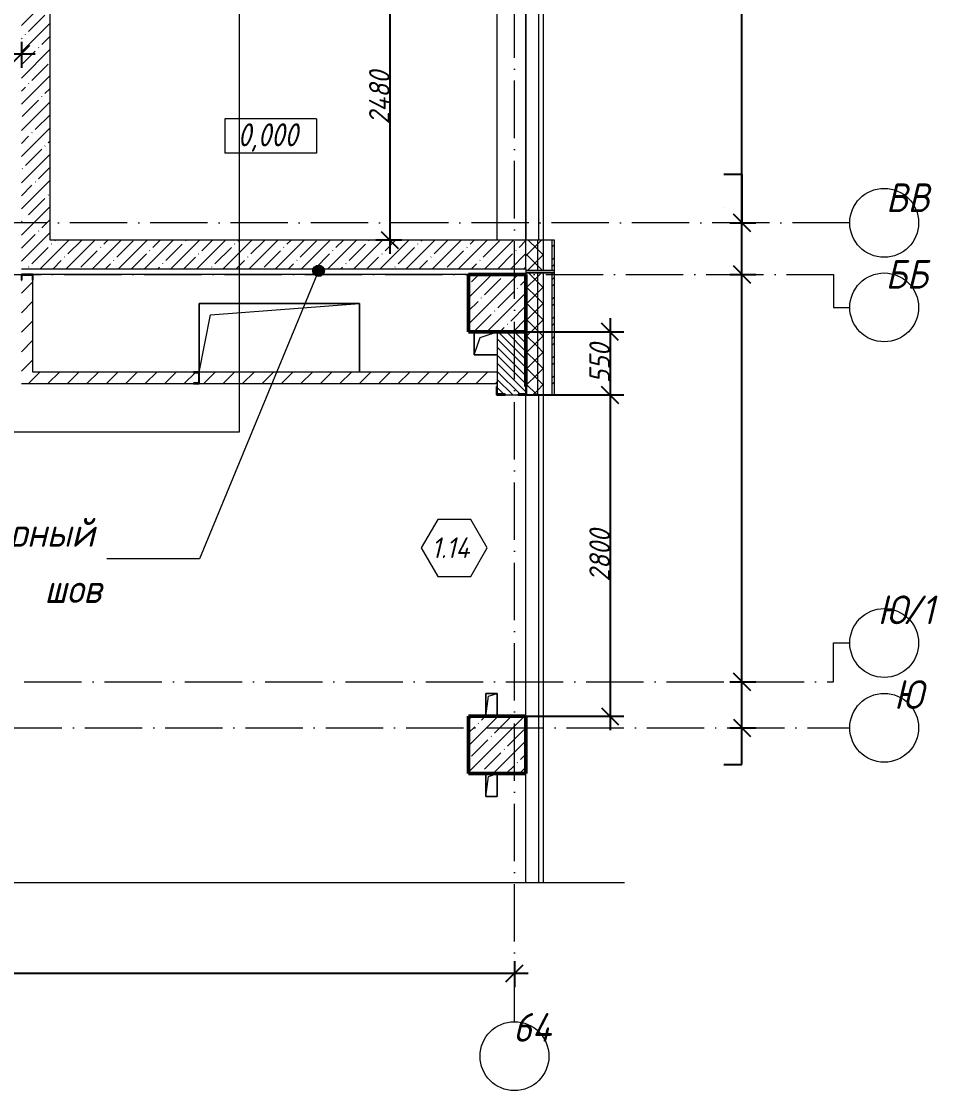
# Model space of a CAD drawing. Header units: millimetres. Extents: x -401725 to 250493, y 305116 to 802890.
# Drawn here: x -78151 to -70160, y 584386 to 593703 of the extents above; entities that cross this region are included whole.
import ezdxf

# ---------------------------------------------------------------- set-up
doc = ezdxf.new("R2010")
doc.units = ezdxf.units.MM
doc.linetypes.add('50_200_ШТРИХ_1Т_ш5_п1_п1_', pattern=[700, 500, -100, 0, -100])
for name, color, linetype, lineweight in [('A-____-____-DIMS', 7, 'Continuous', 9), ('A-DETL-GENF-OTLN', 7, 'Continuous', 9), ('A-DOOR-____-IDEN', 7, 'Continuous', 9), ('A-FLOR-____-OTLN', 7, 'Continuous', 9), ('A-GENM-____-MCUT', 7, 'Continuous', 25), ('A-GENM-____-OTLN', 7, 'Continuous', 9), ('A-GENM-____-OTLN-1', 7, 'Continuous', 25), ('A-WALL-____-MCUT', 7, 'Continuous', 13), ('A-WALL-____-MCUT-1', 7, 'Continuous', 9), ('A-WALL-____-MCUT-2', 7, 'Continuous', 50), ('A-WALL-____-MCUT-3', 7, 'Continuous', 9), ('A-WALL-____-OTLN', 7, 'Continuous', 9), ('A-WALL-____-PATT-1', 7, 'Continuous', 9), ('G-____-____-DIMS', 7, 'Continuous', 9), ('G-____-____-TEXT', 7, 'Continuous', 9), ('S-COLS-____-MCUT', 7, 'Continuous', 50), ('S-COLS-____-OTLN', 7, 'Continuous', 9), ('S-GRID-____-IDEN', 7, 'Continuous', 9), ('S-GRID-____-OTLN', 7, 'Continuous', 9), ('S-GRID-____-OTLN-1', 7, '50_200_ШТРИХ_1Т_ш5_п1_п1_', 9)]:
    doc.layers.add(name, color=color, linetype=linetype, lineweight=lineweight)
for name, color, linetype, lineweight, true_color in [('A-WALL-____-MCUT-7', 7, 'Continuous', 9, 0x000000), ('A-WALL-____-PATT-2', 7, 'Continuous', 9, 0x787878), ('A-WALL-____-PATT-5', 7, 'Continuous', 9, 0x000000), ('A-WALL-FNSH-MCUT-2', 7, 'Continuous', 13, 0x000000), ('A-WALL-FNSH-MCUT-3', 7, 'Continuous', 9, 0x000000), ('G-____-____-SYMB-1', 9, 'Continuous', 9, 0x808080)]:
    doc.layers.add(name, color=color, linetype=linetype, lineweight=lineweight, true_color=true_color)
doc.styles.add('ISOCPEUR_I', font='isocpeui.ttf', dxfattribs={"width": 0.9, "height": 2.5})
doc.styles.add('ISOCPEUR_I_12', font='isocpeui.ttf', dxfattribs={"width": 0.9, "height": 180})
doc.styles.add('ISOCPEUR_I_14', font='isocpeui.ttf', dxfattribs={"width": 0.9, "height": 180})
doc.styles.add('ISOCPEUR_I_2', font='isocpeui.ttf', dxfattribs={"width": 0.85, "height": 2.3})
doc.dimstyles.new('ISO-1_8_0_9К_СРЕДНИЙ_Кладочные_6', dxfattribs={"dimscale": 304.8, "dimtxt": 179.276612, "dimasz": 0.492126, "dimexe": 0.393701, "dimexo": 0, "dimgap": 0, "dimtad": 1, "dimdec": 3, "dimrnd": 0.001, "dimdsep": 46, "dimtxsty": 'ISOCPEUR_I_14', "dimblk1": 'OBLIQUE', "dimblk2": 'OBLIQUE', "dimsah": 1, "dimcen": 0.09, "dimdle": 0.393701, "dimazin": 0, "dimtfac": 1, "dimtdec": 4, "dimtix": 1, "dimtmove": 0, "dimatfit": 3, "dimfxl": 1, "dimtvp": 1, "dimtolj": 1, "dimtzin": 0, "dimarcsym": 2})
doc.dimstyles.new('ISO-2_5_0_9К_БОЛЬШОЙ_ОСИ', dxfattribs={"dimscale": 304.8, "dimtxt": 248.995294, "dimasz": 0.492126, "dimexe": 0.393701, "dimexo": 0, "dimgap": 0, "dimtad": 1, "dimdec": 0, "dimzin": 0, "dimdsep": 46, "dimtxsty": 'ISOCPEUR_I', "dimblk1": 'OBLIQUE', "dimblk2": 'OBLIQUE', "dimsah": 1, "dimcen": 0.09, "dimdle": 0.393701, "dimazin": 0, "dimtfac": 1, "dimtdec": 4, "dimtix": 1, "dimtmove": 0, "dimatfit": 3, "dimfxl": 1, "dimtvp": 1, "dimtolj": 1, "dimtzin": 0, "dimarcsym": 2})
doc.dimstyles.new('ISO-2_5_0_9К_БОЛЬШОЙ_ОСИ_1', dxfattribs={"dimscale": 304.8, "dimtxt": 248.995294, "dimasz": 0.492126, "dimexe": 0.393701, "dimexo": 0, "dimgap": 0, "dimtad": 1, "dimdec": 0, "dimzin": 0, "dimdsep": 46, "dimtxsty": 'ISOCPEUR_I', "dimblk1": 'OBLIQUE', "dimblk2": 'OBLIQUE', "dimsah": 1, "dimcen": 0.09, "dimdle": 0.393701, "dimazin": 0, "dimtfac": 1, "dimtdec": 4, "dimtix": 1, "dimtmove": 1, "dimatfit": 3, "dimfxl": 1, "dimtvp": 1, "dimtolj": 1, "dimtzin": 0, "dimarcsym": 2})
pattern_1 = [(45, (-175000.74, 544716.51), (-70.71068, 70.71068), []), (135, (-175000.74, 544716.51), (-70.71068, -70.71068), [])]
pattern_2 = [(45, (-175000.74, 544716.51), (-84.85281, 84.85281), [])]
pattern_3 = [(45, (-175000.74, 544716.51), (-114.04925, 114.04925), []), (45, (-174886.69, 544716.51), (-114.04925, 114.04925), [201.612, -40.322, 3.353, -36.97])]
pattern_4 = [(45, (-175000.74, 544716.51), (-85.53659, 85.53659), []), (45, (-174943.71, 544716.51), (-85.53659, 85.53659), [])]

# ---------------------------------------------------------------- blocks, each defined once
blk = doc.blocks.new('BSC_Колонна _Прямоугольная - 500х500-V146-АР1_Кладочный план 1 этажа в осях 1-64_Ю-ЯЯ')
at = {"layer": 'S-COLS-____-OTLN'}
h = blk.add_hatch(dxfattribs=at)
h.set_pattern_fill('FP_150', color=256, style=0, pattern_type=2)
h.set_pattern_definition([(45, (-101000, -46531.04), (-114.04925, 114.04925), []), (45, (-100885.95, -46531.04), (-114.04925, 114.04925), [201.613, -40.323, 3.353, -36.97])])
h.paths.add_polyline_path([(-250, -250), (250, -250), (250, 250), (-250, 250)], flags=0)
at = {"layer": 'S-COLS-____-MCUT'}
for p, q in [((250, 250), (-250, 250)), ((-250, 250), (-250, -250)), ((250, -250), (250, 250)), ((-250, -250), (250, -250))]:
    blk.add_line(p, q, dxfattribs=at)
blk = doc.blocks.new('BSC_Колонна _Прямоугольная - 500х500-V148-АР1_Кладочный план 1 этажа в осях 1-64_Ю-ЯЯ')
at = {"layer": 'S-COLS-____-OTLN'}
h = blk.add_hatch(dxfattribs=at)
h.set_pattern_fill('FP_152', color=256, style=0, pattern_type=2)
h.set_pattern_definition([(45, (-101000, -42681.04), (-114.04925, 114.04925), []), (45, (-100885.95, -42681.04), (-114.04925, 114.04925), [201.613, -40.323, 3.353, -36.97])])
h.paths.add_polyline_path([(-250, -250), (250, -250), (250, 250), (-250, 250), (-250, 13.6)], flags=0)
at = {"layer": 'S-COLS-____-MCUT'}
for p, q in [((250, 250), (-250, 250)), ((-250, 250), (-250, -250)), ((250, -250), (250, 250)), ((-250, -250), (250, -250))]:
    blk.add_line(p, q, dxfattribs=at)
blk = doc.blocks.new('Фахверк_СКБ_Уголок - 250_2700-27497298-АР1_Кладочный план 1 этажа в осях 1-64_Ю-ЯЯ')
at = {"layer": 'A-GENM-____-MCUT'}
for p, q in [((200, 181), (125, 181)), ((125, 181), (125, 106)), ((125, 106), (131, 106)), ((131, 106), (131, 175)), ((131, 175), (200, 175)), ((200, 175), (200, 181)), ((131, -6), (125, -6)), ((125, -6), (125, -81)), ((125, -81), (200, -81)), ((131, -75), (131, -6)), ((200, -75), (131, -75)), ((200, -81), (200, -75))]:
    blk.add_line(p, q, dxfattribs=at)
blk = doc.blocks.new('154_Фахверк_СКБ_Швеллер - Тип_100_4010-27736299-АР1_Кладочный план 1 этажа в осях 1-64_Ю-ЯЯ')
at = {"layer": 'A-GENM-____-MCUT'}
for p, q in [((175, 50), (125, 50)), ((125, 50), (125, -50)), ((128, 47), (175, 47)), ((128, -47), (128, 47)), ((175, 47), (175, 50)), ((125, -50), (175, -50)), ((175, -47), (128, -47)), ((175, -50), (175, -47))]:
    blk.add_line(p, q, dxfattribs=at)
blk = doc.blocks.new('154_Фахверк_СКБ_Швеллер - Тип_100_3600-28132032-АР1_Кладочный план 1 этажа в осях 1-64_Ю-ЯЯ')
at = {"layer": 'A-GENM-____-MCUT'}
for p, q in [((175, 50), (125, 50)), ((125, 50), (125, -50)), ((128, 47), (175, 47)), ((128, -47), (128, 47)), ((175, 47), (175, 50)), ((125, -50), (175, -50)), ((175, -47), (128, -47)), ((175, -50), (175, -47))]:
    blk.add_line(p, q, dxfattribs=at)
blk = doc.blocks.new('AR_Отверстие прямоугольное _в плите_ - AR_Отверстие прямоугольное _в плите_-30511813-АР1_Кладочный план 1 этажа в осях 1-64_Ю-ЯЯ')
at = {"layer": 'A-GENM-____-OTLN'}
for p, q in [((50, 100), (-50, 100)), ((-50, 100), (-50, -100)), ((-25, 75), (50, 100)), ((50, -100), (50, 100)), ((-50, -100), (-25, 75))]:
    blk.add_line(p, q, dxfattribs=at)
blk = doc.blocks.new('AR_Отверстие прямоугольное _в плите_ - AR_Отверстие прямоугольное _в плите_-V222-АР1_Кладочный план 1 этажа в осях 1-64_Ю-ЯЯ')
at = {"layer": 'A-GENM-____-OTLN'}
for p, q in [((-50, 100), (-50, -100)), ((-25, 75), (50, 100)), ((50, -100), (50, 100)), ((-50, -100), (-25, 75)), ((-50, -100), (50, -100))]:
    blk.add_line(p, q, dxfattribs=at)
blk = doc.blocks.new('AR_Отверстие прямоугольное _в плите_ - AR_Отверстие прямоугольное _в плите_-V224-АР1_Кладочный план 1 этажа в осях 1-64_Ю-ЯЯ')
at = {"layer": 'A-GENM-____-OTLN'}
for p, q in [((-100, 100), (-100, -100)), ((-50, 50), (100, 100)), ((-100, -100), (-50, 50)), ((-100, -100), (100, -100))]:
    blk.add_line(p, q, dxfattribs=at)
blk = doc.blocks.new('AR_Отверстие прямоугольное _в плите_ - AR_Отверстие прямоугольное _в плите_-30602937-АР1_Кладочный план 1 этажа в осях 1-64_Ю-ЯЯ')
at = {"layer": 'A-GENM-____-OTLN'}
for p, q in [((700, 300), (-700, 300)), ((-700, 300), (-700, -298.2)), ((-600, 200), (700, 300)), ((700, -298.2), (700, 300)), ((-699.6, -298.2), (-600, 200))]:
    blk.add_line(p, q, dxfattribs=at)
blk = doc.blocks.new('Стены 13 - Стены 4-31812941-АР1_Кладочный план 1 этажа в осях 1-64_Ю-ЯЯ')
at = {"layer": 'A-WALL-____-MCUT'}
for p, q in [((-1843.5, 41030.2), (-1843.5, 41010.2)), ((-1593.5, 41030.2), (-1843.5, 41030.2)), ((-1843.5, 41010.2), (-1593.5, 41010.2)), ((-1593.5, 41010.2), (-1593.5, 41030.2))]:
    blk.add_line(p, q, dxfattribs=at)
blk = doc.blocks.new('DET_L_Линия разрыва - М100-27489994-АР1_Кладочный план 1 этажа в осях 1-64_Ю-ЯЯ')
at = {"layer": 'A-DETL-GENF-OTLN'}
blk.add_line((32300, 0), (16450, 0), dxfattribs=at)
blk = doc.blocks.new('Ось сетки - Круг_Ø6_00__ISO-2_5_0_9K_-25732049-АР1_Кладочный план 1 этажа в осях 1-64_Ю-ЯЯ')
at = {"layer": 'S-GRID-____-IDEN'}
blk.add_circle((0, 0), 3, dxfattribs=at)
blk = doc.blocks.new('_Oblique')
at = {"color": 0, "linetype": 'ByBlock', "lineweight": -2}
blk.add_line((-0.5, -0.5), (0.5, 0.5), dxfattribs=at)
blk = doc.blocks.new('*D12067')
at = {"layer": 'A-____-____-DIMS', "color": 0, "lineweight": -2, "transparency": 16777216}
for p, q in [((-71866.5, 587427.6), (-71866.5, 588067.6)), ((-71972.6, 587947.6), (-71746.5, 587947.6)), ((-71972.6, 587547.6), (-71746.5, 587547.6)), ((-71866.5, 587227.8), (-71866.5, 587547.6)), ((-72024, 587227.8), (-71866.5, 587227.8))]:
    blk.add_line(p, q, dxfattribs=at)
at = {"layer": 'Defpoints', "color": 0, "transparency": 16777216}
for p in [(-71972.6, 587947.6), (-71866.5, 587947.6), (-71972.6, 587547.6)]:
    blk.add_point(p, dxfattribs=at)
at = {"layer": 'A-____-____-DIMS', "color": 0, "lineweight": -2, "transparency": 16777216, "xscale": 150, "yscale": 150, "zscale": 150}
for p, rotation in [((-71866.5, 587947.6), 90), ((-71866.5, 587547.6), 270)]:
    blk.add_blockref('_Oblique', p, dxfattribs=dict(at, rotation=rotation))
at = {"layer": 'A-____-____-DIMS', "color": 0, "transparency": 16777216, "insert": (-72028.1, 586933.6), "char_height": 2.5, "width": 591.843, "attachment_point": 1, "rotation": 90, "line_spacing_factor": 1.149209, "style": 'ISOCPEUR_I'}
blk.add_mtext('\\A1;400', dxfattribs=at)
blk = doc.blocks.new('*D12068')
at = {"layer": 'A-____-____-DIMS', "color": 0, "lineweight": -2, "transparency": 16777216}
for p, q in [((-71866.5, 587827.6), (-71866.5, 591617.6)), ((-71972.6, 591497.6), (-71746.5, 591497.6)), ((-71972.6, 587947.6), (-71746.5, 587947.6))]:
    blk.add_line(p, q, dxfattribs=at)
at = {"layer": 'Defpoints', "color": 0, "transparency": 16777216}
for p in [(-71972.6, 591497.6), (-71866.5, 591497.6), (-71972.6, 587947.6)]:
    blk.add_point(p, dxfattribs=at)
at = {"layer": 'A-____-____-DIMS', "color": 0, "lineweight": -2, "transparency": 16777216, "xscale": 150, "yscale": 150, "zscale": 150}
for p, rotation in [((-71866.5, 591497.6), 90), ((-71866.5, 587947.6), 270)]:
    blk.add_blockref('_Oblique', p, dxfattribs=dict(at, rotation=rotation))
at = {"layer": 'A-____-____-DIMS', "color": 0, "transparency": 16777216, "insert": (-71867.7, 589722.6), "char_height": 2.5, "width": 758.478, "attachment_point": 5, "rotation": 90, "style": 'ISOCPEUR_I'}
blk.add_mtext('\\A1;3550', dxfattribs=at)
blk = doc.blocks.new('*D12069')
at = {"layer": 'A-____-____-DIMS', "color": 0, "lineweight": -2, "transparency": 16777216}
for p, q in [((-72024, 592370.6), (-71866.5, 592370.6)), ((-71866.5, 592370.6), (-71866.5, 591947.6)), ((-71866.5, 591377.6), (-71866.5, 592067.6)), ((-71972.6, 591947.6), (-71746.5, 591947.6)), ((-71972.6, 591497.6), (-71746.5, 591497.6))]:
    blk.add_line(p, q, dxfattribs=at)
at = {"layer": 'Defpoints', "color": 0, "transparency": 16777216}
for p in [(-71972.6, 591947.6), (-71866.5, 591947.6), (-71972.6, 591497.6)]:
    blk.add_point(p, dxfattribs=at)
at = {"layer": 'A-____-____-DIMS', "color": 0, "lineweight": -2, "transparency": 16777216, "xscale": 150, "yscale": 150, "zscale": 150}
for p, rotation in [((-71866.5, 591947.6), 90), ((-71866.5, 591497.6), 270)]:
    blk.add_blockref('_Oblique', p, dxfattribs=dict(at, rotation=rotation))
at = {"layer": 'A-____-____-DIMS', "color": 0, "transparency": 16777216, "insert": (-72028.1, 592076.3), "char_height": 2.5, "width": 591.843, "attachment_point": 1, "rotation": 90, "line_spacing_factor": 1.149209, "style": 'ISOCPEUR_I'}
blk.add_mtext('\\A1;450', dxfattribs=at)
blk = doc.blocks.new('*D12070')
at = {"layer": 'A-____-____-DIMS', "color": 0, "lineweight": -2, "transparency": 16777216}
for p, q in [((-71866.5, 591827.6), (-71866.5, 596767.6)), ((-71972.6, 596647.6), (-71746.5, 596647.6)), ((-71972.6, 591947.6), (-71746.5, 591947.6))]:
    blk.add_line(p, q, dxfattribs=at)
at = {"layer": 'Defpoints', "color": 0, "transparency": 16777216}
for p in [(-71972.6, 596647.6), (-71866.5, 596647.6), (-71972.6, 591947.6)]:
    blk.add_point(p, dxfattribs=at)
at = {"layer": 'A-____-____-DIMS', "color": 0, "lineweight": -2, "transparency": 16777216, "xscale": 150, "yscale": 150, "zscale": 150}
for p, rotation in [((-71866.5, 596647.6), 90), ((-71866.5, 591947.6), 270)]:
    blk.add_blockref('_Oblique', p, dxfattribs=dict(at, rotation=rotation))
at = {"layer": 'A-____-____-DIMS', "color": 0, "transparency": 16777216, "insert": (-71867.8, 594297.6), "char_height": 2.5, "width": 781.462, "attachment_point": 5, "rotation": 90, "style": 'ISOCPEUR_I'}
blk.add_mtext('\\A1;4700', dxfattribs=at)
blk = doc.blocks.new('Марка проема - марка проема-27336095-АР1_Кладочный план 1 этажа в осях 1-64_Ю-ЯЯ')
at = {"layer": 'A-DOOR-____-IDEN'}
for p, q in [((-1.439, 0.159), (-2.877, -2.333)), ((1.439, 0.159), (-1.439, 0.159)), ((2.877, -2.333), (1.439, 0.159)), ((-2.877, -2.333), (-1.439, -4.825)), ((1.439, -4.825), (2.877, -2.333)), ((-1.439, -4.825), (1.439, -4.825))]:
    blk.add_line(p, q, dxfattribs=at)
blk = doc.blocks.new('*D12987')
at = {"layer": 'A-____-____-DIMS', "color": 0, "lineweight": -2, "transparency": 16777216}
for p, q in [((-73017.5, 591117.6), (-73017.5, 590327.6)), ((-73750.7, 590997.6), (-72897.5, 590997.6)), ((-73744.7, 590447.6), (-72897.5, 590447.6))]:
    blk.add_line(p, q, dxfattribs=at)
at = {"layer": 'Defpoints', "color": 0, "transparency": 16777216}
for p in [(-73750.7, 590997.6), (-73744.7, 590447.6), (-73017.5, 590447.6)]:
    blk.add_point(p, dxfattribs=at)
at = {"layer": 'A-____-____-DIMS', "color": 0, "lineweight": -2, "transparency": 16777216, "xscale": 150, "yscale": 150, "zscale": 150}
for p, rotation in [((-73017.5, 590997.6), 90), ((-73017.5, 590447.6), 270)]:
    blk.add_blockref('_Oblique', p, dxfattribs=dict(at, rotation=rotation))
at = {"layer": 'A-____-____-DIMS', "color": 0, "transparency": 16777216, "insert": (-73107.5, 590722.6), "char_height": 180, "width": 409.578, "attachment_point": 5, "rotation": 90, "style": 'ISOCPEUR_I_14'}
blk.add_mtext('\\A1;550', dxfattribs=at)
blk = doc.blocks.new('*D12988')
at = {"layer": 'A-____-____-DIMS', "color": 0, "lineweight": -2, "transparency": 16777216}
for p, q in [((-73017.5, 590567.6), (-73017.5, 587527.6)), ((-73744.7, 590447.6), (-72897.5, 590447.6)), ((-73750.7, 587647.6), (-72897.5, 587647.6))]:
    blk.add_line(p, q, dxfattribs=at)
at = {"layer": 'Defpoints', "color": 0, "transparency": 16777216}
for p in [(-73744.7, 590447.6), (-73750.7, 587647.6), (-73017.5, 587647.6)]:
    blk.add_point(p, dxfattribs=at)
at = {"layer": 'A-____-____-DIMS', "color": 0, "lineweight": -2, "transparency": 16777216, "xscale": 150, "yscale": 150, "zscale": 150}
for p, rotation in [((-73017.5, 590447.6), 90), ((-73017.5, 587647.6), 270)]:
    blk.add_blockref('_Oblique', p, dxfattribs=dict(at, rotation=rotation))
at = {"layer": 'A-____-____-DIMS', "color": 0, "transparency": 16777216, "insert": (-73107.5, 589047.6), "char_height": 180, "width": 546.104, "attachment_point": 5, "rotation": 90, "style": 'ISOCPEUR_I_14'}
blk.add_mtext('\\A1;2800', dxfattribs=at)
blk = doc.blocks.new('*D13098')
at = {"layer": 'A-____-____-DIMS', "color": 0, "lineweight": -2, "transparency": 16777216}
for p, q in [((-74938.4, 594397.6), (-74938.4, 591677.6)), ((-74832.3, 594277.6), (-75058.4, 594277.6)), ((-74832.3, 591797.6), (-75058.4, 591797.6))]:
    blk.add_line(p, q, dxfattribs=at)
at = {"layer": 'Defpoints', "color": 0, "transparency": 16777216}
for p in [(-74832.3, 594277.6), (-74938.4, 591797.6), (-74832.3, 591797.6)]:
    blk.add_point(p, dxfattribs=at)
at = {"layer": 'A-____-____-DIMS', "color": 0, "lineweight": -2, "transparency": 16777216, "xscale": 150, "yscale": 150, "zscale": 150}
for p, rotation in [((-74938.4, 594277.6), 90), ((-74938.4, 591797.6), 270)]:
    blk.add_blockref('_Oblique', p, dxfattribs=dict(at, rotation=rotation))
at = {"layer": 'A-____-____-DIMS', "color": 0, "transparency": 16777216, "insert": (-75028.4, 593037.6), "char_height": 180, "width": 562.653, "attachment_point": 5, "rotation": 90, "style": 'ISOCPEUR_I_14'}
blk.add_mtext('\\A1;2480', dxfattribs=at)
blk = doc.blocks.new('*D13114')
at = {"layer": 'A-____-____-DIMS', "color": 0, "lineweight": -2, "transparency": 16777216}
for p, q in [((-81680.7, 593525.8), (-81680.7, 593299.8)), ((-78150.7, 593525.8), (-78150.7, 593299.8)), ((-81800.7, 593419.8), (-78030.7, 593419.8))]:
    blk.add_line(p, q, dxfattribs=at)
at = {"layer": 'Defpoints', "color": 0, "transparency": 16777216}
for p in [(-81680.7, 593525.8), (-78150.7, 593525.8), (-78150.7, 593419.8)]:
    blk.add_point(p, dxfattribs=at)
at = {"layer": 'A-____-____-DIMS', "color": 0, "lineweight": -2, "transparency": 16777216, "xscale": 150, "yscale": 150, "zscale": 150, "rotation": 180}
blk.add_blockref('_Oblique', (-81680.7, 593419.8), dxfattribs=at)
at = {"layer": 'A-____-____-DIMS', "color": 0, "lineweight": -2, "transparency": 16777216, "xscale": 150, "yscale": 150, "zscale": 150}
blk.add_blockref('_Oblique', (-78150.7, 593419.8), dxfattribs=at)
at = {"layer": 'A-____-____-DIMS', "color": 0, "transparency": 16777216, "insert": (-79915.7, 593509.8), "char_height": 180, "width": 546.104, "attachment_point": 5, "style": 'ISOCPEUR_I_14'}
blk.add_mtext('\\A1;3530', dxfattribs=at)
blk = doc.blocks.new('Высотные отметки - 9_5х3_5_h_-17668430-АР1_Кладочный план 1 этажа в осях 1-64_Ю-ЯЯ')
at = {"layer": 'G-____-____-DIMS'}
for p, q in [((-4, 3), (-4, 0)), ((4, 3), (-4, 3)), ((4, 3), (4, 0)), ((4, 0), (-4, 0))]:
    blk.add_line(p, q, dxfattribs=at)
blk = doc.blocks.new('*D13262')
at = {"layer": 'A-____-____-DIMS', "color": 0, "lineweight": -2, "transparency": 16777216}
for p, q in [((-81650.7, 585513.9), (-81650.7, 585287.9)), ((-73850.7, 585513.9), (-73850.7, 585287.9)), ((-81770.7, 585407.9), (-73730.7, 585407.9))]:
    blk.add_line(p, q, dxfattribs=at)
at = {"layer": 'Defpoints', "color": 0, "transparency": 16777216}
for p in [(-81650.7, 585513.9), (-73850.7, 585513.9), (-73850.7, 585407.9)]:
    blk.add_point(p, dxfattribs=at)
at = {"layer": 'A-____-____-DIMS', "color": 0, "lineweight": -2, "transparency": 16777216, "xscale": 150, "yscale": 150, "zscale": 150, "rotation": 180}
blk.add_blockref('_Oblique', (-81650.7, 585407.9), dxfattribs=at)
at = {"layer": 'A-____-____-DIMS', "color": 0, "lineweight": -2, "transparency": 16777216, "xscale": 150, "yscale": 150, "zscale": 150}
blk.add_blockref('_Oblique', (-73850.7, 585407.9), dxfattribs=at)
at = {"layer": 'A-____-____-DIMS', "color": 0, "transparency": 16777216, "insert": (-77750.7, 585409.1), "char_height": 2.5, "width": 758.478, "attachment_point": 5, "style": 'ISOCPEUR_I'}
blk.add_mtext('\\A1;7800', dxfattribs=at)

msp = doc.modelspace()

# ---------------------------------------------------------------- hatches: boundary and pattern name
at = {"layer": 'A-WALL-____-PATT-1'}
h = msp.add_hatch(dxfattribs=at)
h.set_pattern_fill('FP_6', color=256, style=0, pattern_type=2)
h.set_pattern_definition([(135, (-175000.736, 544716.51), (-35.35534, -35.35534), [])])
h.paths.add_polyline_path([(-73819.7357, 590447.5526), (-73819.7357, 590453.5526), (-73750.7357, 590453.5526), (-73750.7357, 590997.5526), (-74000.7357, 590997.5526), (-74000.7357, 590453.5526), (-73931.7357, 590453.5526), (-73931.7357, 590447.5526)], flags=0)
at = {"layer": 'A-WALL-____-PATT-2'}
h = msp.add_hatch(dxfattribs=at)
h.set_pattern_fill('FP_1', color=256, style=0, pattern_type=2)
h.set_pattern_definition(pattern_1)
h.paths.add_polyline_path([(-73600.7357, 591532.5526), (-73600.7357, 591797.5526), (-73650.7357, 591797.5526), (-73650.7357, 591532.5526)], flags=0)
h.paths.add_polyline_path([(-73600.7357, 593897.5526), (-73600.7357, 594497.5526), (-73650.7357, 594497.5526), (-73650.7357, 593897.5526)], flags=0)
h.paths.add_polyline_path([(-73650.7357, 595897.5526), (-73600.7357, 595897.5526), (-73600.7357, 600497.5526), (-73650.7357, 600497.5526), (-73650.7357, 598712.499)], flags=0)
h.paths.add_polyline_path([(-73650.7357, 602297.5526), (-73600.7357, 602297.5526), (-73600.7357, 603497.5526), (-73650.7357, 603497.5526), (-73650.7357, 602748.7118)], flags=0)
h.paths.add_polyline_path([(-73600.7357, 605297.5526), (-73600.7357, 606497.5526), (-73650.7357, 606497.5526), (-73650.7357, 605297.5526)], flags=0)
h.paths.add_polyline_path([(-73600.7357, 608297.5526), (-73600.7357, 609497.5526), (-73650.7357, 609497.5526), (-73650.7357, 608297.5526)], flags=0)
h.paths.add_polyline_path([(-73650.7357, 611297.5526), (-73600.7357, 611297.5526), (-73600.7357, 612447.5526), (-73650.7357, 612447.5526), (-73650.7357, 611628.3799)], flags=0)
h.paths.add_polyline_path([(-73600.7357, 614197.5526), (-73600.7357, 615447.5526), (-73650.7357, 615447.5526), (-73650.7357, 614197.5526)], flags=0)
h.paths.add_polyline_path([(-73600.7357, 617247.5526), (-73600.7357, 618447.5526), (-73650.7357, 618447.5526), (-73650.7357, 617247.5526)], flags=0)
h.paths.add_polyline_path([(-73600.7357, 620247.5526), (-73600.7357, 621447.5526), (-73650.7357, 621447.5526), (-73650.7357, 620247.5526)], flags=0)
h.paths.add_polyline_path([(-73600.7357, 623247.5526), (-73600.7357, 630547.5526), (-73650.7357, 630547.5526), (-73650.7357, 623247.5526)], flags=0)
h = msp.add_hatch(dxfattribs=at)
h.set_pattern_fill('FP_1', color=256, style=0, pattern_type=2)
h.set_pattern_definition(pattern_1)
h.paths.add_polyline_path([(-73650.7357, 591532.5526), (-73650.7357, 591797.5526), (-73750.7357, 591797.5526), (-73750.7357, 591532.5526)], flags=0)
h.paths.add_polyline_path([(-73650.7357, 593897.5526), (-73650.7357, 594497.5526), (-73750.7357, 594497.5526), (-73750.7357, 593897.5526)], flags=0)
h.paths.add_polyline_path([(-73650.7357, 595897.5526), (-73650.7357, 600497.5526), (-73744.7357, 600497.5526), (-73744.7357, 600422.5526), (-73750.7357, 600422.5526), (-73750.7357, 595897.5526)], flags=0)
h.paths.add_polyline_path([(-73744.7357, 602297.5526), (-73650.7357, 602297.5526), (-73650.7357, 603497.5526), (-73744.7357, 603497.5526), (-73744.7357, 603422.5526), (-73750.7357, 603422.5526), (-73750.7357, 602372.5526), (-73744.7357, 602372.5526), (-73744.7357, 602303.5526)], flags=0)
h.paths.add_polyline_path([(-73650.7357, 605297.5526), (-73650.7357, 606497.5526), (-73744.7357, 606497.5526), (-73744.7357, 606422.5526), (-73750.7357, 606422.5526), (-73750.7357, 605372.5526), (-73744.7357, 605372.5526), (-73744.7357, 605297.5526)], flags=0)
h.paths.add_polyline_path([(-73744.7357, 608297.5526), (-73650.7357, 608297.5526), (-73650.7357, 609497.5526), (-73744.7357, 609497.5526), (-73744.7357, 609422.5526), (-73750.7357, 609422.5526), (-73750.7357, 608372.5526), (-73744.7357, 608372.5526), (-73744.7357, 608303.5526)], flags=0)
h.paths.add_polyline_path([(-73744.7357, 611297.5526), (-73650.7357, 611297.5526), (-73650.7357, 612447.5526), (-73744.7357, 612447.5526), (-73744.7357, 612372.5526), (-73750.7357, 612372.5526), (-73750.7357, 611372.5526), (-73744.7357, 611372.5526), (-73744.7357, 611303.5526)], flags=0)
h.paths.add_polyline_path([(-73650.7357, 614197.5526), (-73650.7357, 615447.5526), (-73744.7357, 615447.5526), (-73744.7357, 615372.5526), (-73750.7357, 615372.5526), (-73750.7357, 614272.5526), (-73744.7357, 614272.5526), (-73744.7357, 614197.5526)], flags=0)
h.paths.add_polyline_path([(-73650.7357, 617247.5526), (-73650.7357, 618447.5526), (-73750.7357, 618447.5526), (-73750.7357, 617322.5526), (-73744.7357, 617322.5526), (-73744.7357, 617247.5526)], flags=0)
h.paths.add_polyline_path([(-73744.7357, 620247.5526), (-73650.7357, 620247.5526), (-73650.7357, 621447.5526), (-73744.7357, 621447.5526), (-73744.7357, 621372.5526), (-73750.7357, 621372.5526), (-73750.7357, 620322.5526), (-73744.7357, 620322.5526), (-73744.7357, 620253.5526)], flags=0)
h.paths.add_polyline_path([(-73744.7357, 623247.5526), (-73650.7357, 623247.5526), (-73650.7357, 630497.5526), (-73750.7357, 630497.5526), (-73750.7357, 623322.5526), (-73744.7357, 623322.5526), (-73744.7357, 623253.5526)], flags=0)
h = msp.add_hatch(dxfattribs=at)
h.set_pattern_fill('FP_3', color=256, style=0, pattern_type=2)
h.set_pattern_definition(pattern_4)
h.paths.add_polyline_path([(-73500.7357, 591532.5526), (-73500.7357, 591797.5526), (-73520.7357, 591797.5526), (-73520.7357, 591532.5526)], flags=0)
h.paths.add_polyline_path([(-73520.7357, 593897.5526), (-73500.7357, 593897.5526), (-73500.7357, 594497.5526), (-73520.7357, 594497.5526)], flags=0)
h.paths.add_polyline_path([(-73520.7357, 595897.5526), (-73500.7357, 595897.5526), (-73500.7357, 600497.5526), (-73520.7357, 600497.5526), (-73520.7357, 598712.499)], flags=0)
h.paths.add_polyline_path([(-73500.7357, 602297.5526), (-73500.7357, 603499.0526), (-73520.7357, 603499.0526), (-73520.7357, 602297.5526)], flags=0)
h.paths.add_polyline_path([(-73500.7357, 605297.5526), (-73500.7357, 606497.5526), (-73520.7357, 606497.5526), (-73520.7357, 605297.5526)], flags=0)
h.paths.add_polyline_path([(-73500.7357, 608297.5526), (-73500.7357, 609497.5526), (-73520.7357, 609497.5526), (-73520.7357, 608297.5526)], flags=0)
h.paths.add_polyline_path([(-73520.7357, 611297.5526), (-73500.7357, 611297.5526), (-73500.7357, 612447.5526), (-73520.7357, 612447.5526), (-73520.7357, 611628.3799)], flags=0)
h = msp.add_hatch(dxfattribs=at)
h.set_pattern_fill('FP_2', color=256, style=0, pattern_type=2)
h.set_pattern_definition(pattern_3)
h.paths.add_polyline_path([(-77900.7357, 591797.5526), (-77900.7357, 594447.5526), (-78150.7357, 594447.5526), (-78150.7357, 591797.5526)], flags=0)
h = msp.add_hatch(dxfattribs=at)
h.set_pattern_fill('FP_2', color=256, style=0, pattern_type=2)
h.set_pattern_definition(pattern_3)
h.paths.add_polyline_path([(-76037.2788, 591547.5526), (-73750.7357, 591547.5526), (-73750.7357, 591797.5526), (-78150.7357, 591797.5526), (-78150.7357, 591547.5526), (-77804.743, 591547.5526)], flags=0)
h = msp.add_hatch(dxfattribs=at)
h.set_pattern_fill('FP_1', color=256, style=0, pattern_type=2)
h.set_pattern_definition(pattern_1)
h.paths.add_polyline_path([(-73650.7357, 590447.5526), (-73650.7357, 591512.5526), (-73750.7357, 591512.5526), (-73750.7357, 590522.5526), (-73744.7357, 590522.5526), (-73744.7357, 590447.5526)], flags=0)
h = msp.add_hatch(dxfattribs=at)
h.set_pattern_fill('FP_1', color=256, style=0, pattern_type=2)
h.set_pattern_definition(pattern_1)
h.paths.add_polyline_path([(-73650.7357, 590447.5526), (-73600.7357, 590447.5526), (-73600.7357, 591512.5526), (-73650.7357, 591512.5526), (-73650.7357, 590640.0735)], flags=0)
h = msp.add_hatch(dxfattribs=at)
h.set_pattern_fill('FP_3', color=256, style=0, pattern_type=2)
h.set_pattern_definition(pattern_4)
h.paths.add_polyline_path([(-73500.7357, 590447.5526), (-73500.7357, 591512.5526), (-73520.7357, 591512.5526), (-73520.7357, 590447.5526)], flags=0)
at = {"layer": 'A-WALL-____-PATT-5'}
h = msp.add_hatch(dxfattribs=at)
h.set_pattern_fill('FP_4', color=256, style=0, pattern_type=2)
h.set_pattern_definition(pattern_2)
h.paths.add_polyline_path([(-78150.7357, 590647.5526), (-78050.7357, 590647.5526), (-78050.7357, 591447.5526), (-78053.7357, 591447.5526), (-78053.7357, 591494.5526), (-78147.7357, 591494.5526), (-78147.7357, 591447.5526), (-78150.7357, 591447.5526)], flags=0)
h = msp.add_hatch(dxfattribs=at)
h.set_pattern_fill('FP_4', color=256, style=0, pattern_type=2)
h.set_pattern_definition(pattern_2)
h.paths.add_polyline_path([(-77804.743, 590547.5526), (-76650.7357, 590547.5526), (-76650.7357, 590550.5526), (-76603.7357, 590550.5526), (-76603.7357, 590644.5526), (-76650.7357, 590644.5526), (-76650.7357, 590647.5526), (-78150.7357, 590647.5526), (-78150.7357, 590547.5526)], flags=0)
h.paths.add_polyline_path([(-76600.7357, 590547.5526), (-74000.7357, 590547.5526), (-74000.7357, 590647.5526), (-76600.7357, 590647.5526), (-76600.7357, 590550.5526)], flags=0)
at = {"layer": 'G-____-____-TEXT'}
h = msp.add_hatch(color=256, dxfattribs=at)
edge = h.paths.add_edge_path(flags=0)
edge.add_arc((-75558.676, 591529.8493), 50, 0, 360)

# ---------------------------------------------------------------- linework, layer by layer
at = {"layer": 'A-FLOR-____-OTLN'}
for p, q in [((-73750.7357, 591797.5526), (-73750.7357, 593897.5526)), ((-74250.7357, 591497.5526), (-78050.7357, 591497.5526)), ((-76600.7357, 591245.7646), (-75200.7357, 591245.7646)), ((-76600.7357, 590647.5526), (-76600.7357, 591245.7646)), ((-75200.7357, 591245.7646), (-75200.7357, 590647.5526)), ((-74200.7357, 590797.5526), (-74200.7357, 590997.5526)), ((-74000.7357, 590797.5526), (-74200.7357, 590797.5526)), ((-74100.7357, 587647.5526), (-74100.7357, 587847.5526)), ((-74100.7357, 587847.5526), (-74000.7357, 587847.5526)), ((-74000.7357, 587847.5526), (-74000.7357, 587647.5526)), ((-74100.7357, 586947.5526), (-74100.7357, 587147.5526)), ((-74000.7357, 587147.5526), (-74000.7357, 586947.5526)), ((-73750.7357, 586197.5526), (-73750.7357, 587147.5526)), ((-74000.7357, 586947.5526), (-74100.7357, 586947.5526))]:
    msp.add_line(p, q, dxfattribs=at)
at = {"layer": 'A-WALL-____-MCUT'}
for p, q in [((-73520.7357, 591797.5526), (-73750.7357, 591797.5526)), ((-73520.7357, 591532.5526), (-73520.7357, 591797.5526)), ((-73750.7357, 591547.5526), (-73750.7357, 591532.5526)), ((-73750.7357, 591532.5526), (-73520.7357, 591532.5526)), ((-73520.7357, 591512.5526), (-73750.7357, 591512.5526)), ((-73750.7357, 591512.5526), (-73750.7357, 591497.5526)), ((-73520.7357, 590447.5526), (-73520.7357, 591512.5526)), ((-73744.7357, 590447.5526), (-73520.7357, 590447.5526))]:
    msp.add_line(p, q, dxfattribs=at)
at = {"layer": 'A-WALL-____-MCUT-1'}
for p, q in [((-74000.7357, 590997.5526), (-74000.7357, 590522.5526)), ((-73931.7357, 590447.5526), (-73819.7357, 590447.5526))]:
    msp.add_line(p, q, dxfattribs=at)
at = {"layer": 'A-WALL-____-MCUT-2'}
msp.add_line((-73750.7357, 590522.5526), (-73750.7357, 590997.5526), dxfattribs=at)
at = {"layer": 'A-WALL-____-MCUT-3'}
for p, q in [((-77900.7357, 591797.5526), (-77900.7357, 594447.5526)), ((-73750.7357, 591797.5526), (-77900.7357, 591797.5526)), ((-73750.7357, 591547.5526), (-73750.7357, 591797.5526)), ((-78150.7357, 591547.5526), (-73750.7357, 591547.5526))]:
    msp.add_line(p, q, dxfattribs=at)
at = {"layer": 'A-WALL-____-MCUT-7'}
for p, q in [((-73650.7357, 591797.5526), (-73650.7357, 591532.5526)), ((-73600.7357, 591797.5526), (-73600.7357, 591532.5526)), ((-73650.7357, 591512.5526), (-73650.7357, 590447.5526)), ((-73600.7357, 591512.5526), (-73600.7357, 590447.5526))]:
    msp.add_line(p, q, dxfattribs=at)
at = {"layer": 'A-WALL-____-OTLN'}
for p, q in [((-74000.7357, 591797.5526), (-74000.7357, 593897.5526)), ((-73750.7357, 593897.5526), (-73750.7357, 591797.5526)), ((-73640.7357, 593897.5526), (-73640.7357, 591797.5526)), ((-73600.7357, 593897.5526), (-73600.7357, 591797.5526)), ((-73750.7357, 591797.5526), (-73750.7357, 591797.5526)), ((-73750.7357, 587647.5526), (-73750.7357, 590447.5526)), ((-73640.7357, 590447.5526), (-73640.7357, 586197.5526)), ((-73600.7357, 590447.5526), (-73600.7357, 586197.5526)), ((-73750.7357, 586197.5526), (-73750.7357, 587147.5526))]:
    msp.add_line(p, q, dxfattribs=at)
at = {"layer": 'A-WALL-FNSH-MCUT-2'}
for p, q in [((-78050.7357, 590647.5526), (-78050.7357, 591447.5526)), ((-76650.7357, 590647.5526), (-78050.7357, 590647.5526)), ((-74000.7357, 590647.5526), (-76600.7357, 590647.5526)), ((-78150.7357, 590547.5526), (-76650.7357, 590547.5526)), ((-76600.7357, 590547.5526), (-74000.7357, 590547.5526))]:
    msp.add_line(p, q, dxfattribs=at)
at = {"layer": 'A-WALL-FNSH-MCUT-3'}
for p, q in [((-73500.7357, 591797.5526), (-73520.7357, 591797.5526)), ((-73500.7357, 591532.5526), (-73500.7357, 591797.5526)), ((-73520.7357, 591532.5526), (-73500.7357, 591532.5526)), ((-73500.7357, 591512.5526), (-73520.7357, 591512.5526)), ((-73500.7357, 590447.5526), (-73500.7357, 591512.5526)), ((-73520.7357, 590447.5526), (-73500.7357, 590447.5526))]:
    msp.add_line(p, q, dxfattribs=at)
at = {"layer": 'G-____-____-SYMB-1'}
for p, q in [((-76252.5357, 632307.6488), (-76252.5357, 590122.8368)), ((-76252.5357, 590122.8368), (-93057.738, 590122.8368))]:
    msp.add_line(p, q, dxfattribs=at)
at = {"layer": 'G-____-____-TEXT'}
for p, q in [((-75558.676, 591529.8493), (-76597.5582, 589018.7622)), ((-76597.5582, 589018.7622), (-77406.3834, 589018.7622))]:
    msp.add_line(p, q, dxfattribs=at)
msp.add_circle((-75558.676, 591529.8493), 50, dxfattribs=at)
at = {"layer": 'S-GRID-____-OTLN'}
for p, q in [((-71067.4994, 591497.5526), (-71067.4994, 591210.5609)), ((-71067.4994, 591210.5609), (-70926.3291, 591210.5609)), ((-71067.4994, 588286.2107), (-70926.3291, 588286.2107)), ((-71067.4994, 587947.5526), (-71067.4994, 588286.2107))]:
    msp.add_line(p, q, dxfattribs=at)
at = {"layer": 'S-GRID-____-OTLN-1'}
for p, q in [((-73850.7357, 584985.5274), (-73850.7357, 635609.362)), ((-70926.3291, 591947.5526), (-81979.4714, 591947.5526)), ((-81979.4714, 591497.5526), (-71067.4994, 591497.5526)), ((-100528.4212, 587947.5526), (-71067.4994, 587947.5526)), ((-105600.7357, 587547.5526), (-70926.3291, 587547.5526))]:
    msp.add_line(p, q, dxfattribs=at)

# ---------------------------------------------------------------- block references
at = {"layer": 'A-DETL-GENF-OTLN'}
msp.add_blockref('DET_L_Линия разрыва - М100-27489994-АР1_Кладочный план 1 этажа в осях 1-64_Ю-ЯЯ', (-105190.7357, 586197.5526), dxfattribs=at)
at = {"layer": 'A-DOOR-____-IDEN', "xscale": 99.99999999999993, "yscale": 99.99999999999993, "zscale": 99.99999999999993}
msp.add_blockref('Марка проема - марка проема-27336095-АР1_Кладочный план 1 этажа в осях 1-64_Ю-ЯЯ', (-74375.7357, 589347.5526), dxfattribs=at)
at = {"layer": 'A-GENM-____-OTLN'}
for name, p in [('AR_Отверстие прямоугольное _в плите_ - AR_Отверстие прямоугольное _в плите_-30602937-АР1_Кладочный план 1 этажа в осях 1-64_Ю-ЯЯ', (-75900.7357, 590945.7646)), ('AR_Отверстие прямоугольное _в плите_ - AR_Отверстие прямоугольное _в плите_-V224-АР1_Кладочный план 1 этажа в осях 1-64_Ю-ЯЯ', (-74100.7357, 590897.5526)), ('AR_Отверстие прямоугольное _в плите_ - AR_Отверстие прямоугольное _в плите_-30511813-АР1_Кладочный план 1 этажа в осях 1-64_Ю-ЯЯ', (-74050.7357, 587747.5526)), ('AR_Отверстие прямоугольное _в плите_ - AR_Отверстие прямоугольное _в плите_-V222-АР1_Кладочный план 1 этажа в осях 1-64_Ю-ЯЯ', (-74050.7357, 587047.5526))]:
    msp.add_blockref(name, p, dxfattribs=at)
at = {"layer": 'A-GENM-____-OTLN-1'}
for name, p, rotation in [('154_Фахверк_СКБ_Швеллер - Тип_100_3600-28132032-АР1_Кладочный план 1 этажа в осях 1-64_Ю-ЯЯ', (-78100.7357, 591622.5526), 270), ('154_Фахверк_СКБ_Швеллер - Тип_100_4010-27736299-АР1_Кладочный план 1 этажа в осях 1-64_Ю-ЯЯ', (-76475.7357, 590597.5526), 180), ('Фахверк_СКБ_Уголок - 250_2700-27497298-АР1_Кладочный план 1 этажа в осях 1-64_Ю-ЯЯ', (-73825.7357, 590322.5526), 89.99999999999993)]:
    msp.add_blockref(name, p, dxfattribs=dict(at, rotation=rotation))
at = {"layer": 'A-WALL-____-OTLN'}
msp.add_blockref('Стены 13 - Стены 4-31812941-АР1_Кладочный план 1 этажа в осях 1-64_Ю-ЯЯ', (-71907.2239, 550502.3106), dxfattribs=at)
at = {"layer": 'G-____-____-DIMS', "xscale": 99.99999999999993, "yscale": 99.99999999999993, "zscale": 99.99999999999993}
msp.add_blockref('Высотные отметки - 9_5х3_5_h_-17668430-АР1_Кладочный план 1 этажа в осях 1-64_Ю-ЯЯ', (-75976.2139, 592553.4326), dxfattribs=at)
at = {"layer": 'S-COLS-____-OTLN'}
for name, p in [('BSC_Колонна _Прямоугольная - 500х500-V146-АР1_Кладочный план 1 этажа в осях 1-64_Ю-ЯЯ', (-74000.7357, 591247.5526)), ('BSC_Колонна _Прямоугольная - 500х500-V148-АР1_Кладочный план 1 этажа в осях 1-64_Ю-ЯЯ', (-74000.7357, 587397.5526))]:
    msp.add_blockref(name, p, dxfattribs=at)
at = {"layer": 'S-GRID-____-IDEN', "xscale": 99.99999999999993, "yscale": 99.99999999999993, "zscale": 99.99999999999993}
for p, rotation in [((-70626.3291, 591947.5526), 89.99999999999982), ((-70626.3291, 591210.5609), 269.9999999999995), ((-70626.3291, 588286.2107), 269.9999999999994), ((-70626.3291, 587547.5526), 269.9999999999995)]:
    msp.add_blockref('Ось сетки - Круг_Ø6_00__ISO-2_5_0_9K_-25732049-АР1_Кладочный план 1 этажа в осях 1-64_Ю-ЯЯ', p, dxfattribs=dict(at, rotation=rotation))
msp.add_blockref('Ось сетки - Круг_Ø6_00__ISO-2_5_0_9K_-25732049-АР1_Кладочный план 1 этажа в осях 1-64_Ю-ЯЯ', (-73850.7357, 584685.5274), dxfattribs=at)

# ---------------------------------------------------------------- texts
at = {"layer": 'A-DOOR-____-IDEN', "insert": (-74574.3748, 589206.3721), "char_height": 180, "width": 432.91125, "attachment_point": 1, "style": 'ISOCPEUR_I_14'}
msp.add_mtext('1.14', dxfattribs=at)
at = {"layer": 'G-____-____-DIMS', "insert": (-76263.047, 592814.7237), "char_height": 200, "width": 688.399425, "attachment_point": 1, "line_spacing_factor": 1.149209, "style": 'ISOCPEUR_I_2'}
msp.add_mtext('0,000', dxfattribs=at)
at = {"layer": 'G-____-____-TEXT', "char_height": 250, "attachment_point": 1, "style": 'ISOCPEUR_I_12'}
for s, insert, width in [('Температурный', (-79687.7319, 589374.6164), 2763.416813), ('шов', (-77949.4194, 588885.1372), 656.582063)]:
    msp.add_mtext(s, dxfattribs=dict(at, insert=insert, width=width))
at = {"layer": 'S-GRID-____-IDEN', "char_height": 250, "attachment_point": 1, "style": 'ISOCPEUR_I_12'}
for s, insert, width in [('ВВ', (-70609.7344, 592290.8821), 447.341625), ('ББ', (-70614.8935, 591624.4471), 447.341625), ('\\fISOCPEUR|b0|i1|c204|p34|;\\W.9;Ю', (-70683.2935, 588700.0969), 266.961937), ('/1', (-70463.0279, 588700.0969), 346.329), ('\\fISOCPEUR|b0|i1|c204|p34|;\\W.9;Ю', (-70540.6435, 587961.4387), 266.961937), ('64', (-73862.9989, 585061.5557), 425.696062)]:
    msp.add_mtext(s, dxfattribs=dict(at, insert=insert, width=width))

# ---------------------------------------------------------------- dimensions: what is measured, and where the dimension line sits
at = {"layer": 'A-____-____-DIMS'}
for base, p1, p2, dimstyle, override, picture, middle in [((-71866.4942, 596647.5526), (-71972.5602, 591947.5526), (-71972.5602, 596647.5526), 'ISO-2_5_0_9К_БОЛЬШОЙ_ОСИ', {"dimpost": '<>', "dimfxl": 4700}, '*D12070', (-71867.7603, 594297.5526)), ((-74938.3654, 591797.5526), (-74832.2994, 594277.5526), (-74832.2994, 591797.5526), 'ISO-1_8_0_9К_СРЕДНИЙ_Кладочные_6', {"dimpost": '<>', "dimfxl": 2480}, '*D13098', (-75028.3654, 593037.5526)), ((-71866.4942, 591497.5526), (-71972.5602, 587947.5526), (-71972.5602, 591497.5526), 'ISO-2_5_0_9К_БОЛЬШОЙ_ОСИ', {"dimpost": '<>', "dimfxl": 3550}, '*D12068', (-71867.7442, 589722.5526)), ((-73017.4758, 590447.5526), (-73750.7357, 590997.5526), (-73744.7357, 590447.5526), 'ISO-1_8_0_9К_СРЕДНИЙ_Кладочные_6', {"dimpost": '<>', "dimfxl": 550.032726}, '*D12987', (-73107.4758, 590722.5526)), ((-73017.4758, 587647.5526), (-73744.7357, 590447.5526), (-73750.7357, 587647.5526), 'ISO-1_8_0_9К_СРЕДНИЙ_Кладочные_6', {"dimpost": '<>', "dimfxl": 2800.006429}, '*D12988', (-73107.4758, 589047.5526))]:
    dim = msp.add_linear_dim(base=base, p1=p1, p2=p2, angle=90, dimstyle=dimstyle, override=override, dxfattribs=at)
    dim.commit()
    dim.dimension.update_dxf_attribs({"geometry": picture, "text_midpoint": middle})
for base, p1, p2, dimstyle, override, picture, middle in [((-78150.7357, 593419.783), (-81680.7357, 593525.849), (-78150.7357, 593525.849), 'ISO-1_8_0_9К_СРЕДНИЙ_Кладочные_6', {"dimpost": '<>', "dimfxl": 3530}, '*D13114', (-79915.7357, 593509.783)), ((-73850.7357, 585407.8811), (-81650.7357, 585513.9472), (-73850.7357, 585513.9472), 'ISO-2_5_0_9К_БОЛЬШОЙ_ОСИ', {"dimpost": '<>', "dimfxl": 7800}, '*D13262', (-77750.7357, 585409.1472))]:
    dim = msp.add_linear_dim(base=base, p1=p1, p2=p2, dimstyle=dimstyle, override=override, dxfattribs=at)
    dim.commit()
    dim.dimension.update_dxf_attribs({"geometry": picture, "text_midpoint": middle})
for base, p1, p2, override, picture, middle in [((-71866.4942, 591947.5526), (-71972.5602, 591497.5526), (-71972.5602, 591947.5526), {"dimpost": '<>', "dimfxl": 450}, '*D12069', (-72026.4415, 592370.5774)), ((-71866.4942, 587947.5526), (-71972.5602, 587547.5526), (-71972.5602, 587947.5526), {"dimpost": '<>', "dimfxl": 400}, '*D12067', (-72026.4415, 587227.8493))]:
    dim = msp.add_linear_dim(base=base, p1=p1, p2=p2, angle=90, dimstyle='ISO-2_5_0_9К_БОЛЬШОЙ_ОСИ_1', override=override, dxfattribs=at)
    dim.commit()
    dim.dimension.update_dxf_attribs({"geometry": picture, "text_midpoint": middle, "dimtype": 160, "text_rotation": 90})

doc.saveas('drawing.dxf')
